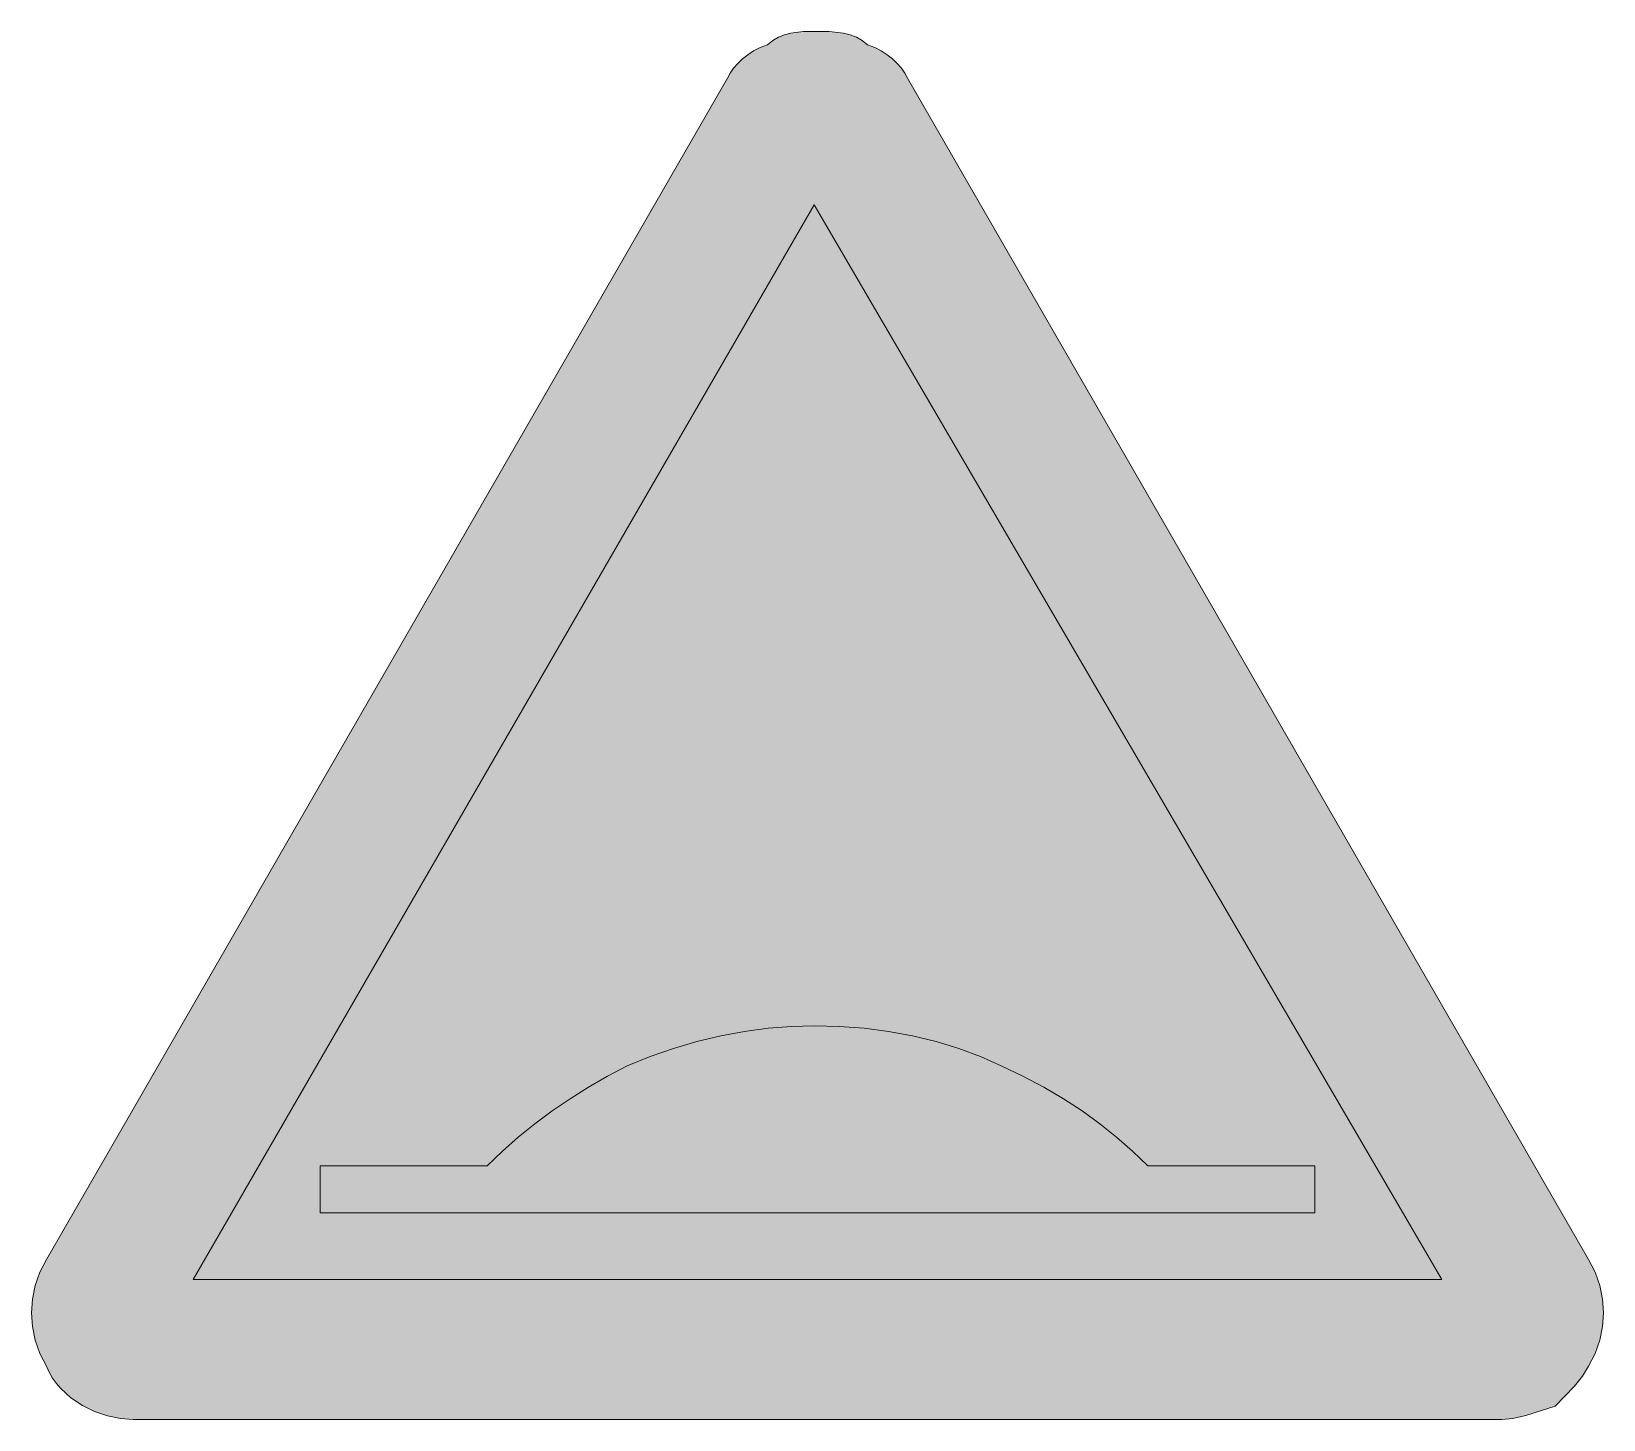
# Model space of a CAD drawing. Header units: metres. Extents: x 143 to 425, y 11 to 260.
import ezdxf

# ---------------------------------------------------------------- set-up
doc = ezdxf.new("R2010")
doc.units = ezdxf.units.M
for name, color, linetype, true_color in [('FILL_BLACK_000000', 7, 'Continuous', 0x000000), ('FILL_RED_FF0000', 7, 'Continuous', 0xff0000), ('FILL_WHITE_FFFFFF', 7, 'Continuous', 0xffffff)]:
    doc.layers.add(name, color=color, linetype=linetype, true_color=true_color)

msp = doc.modelspace()

# ---------------------------------------------------------------- hatches: boundary and pattern name
at = {"layer": 'FILL_BLACK_000000', "true_color": 0x000000}
h = msp.add_hatch(color=7, dxfattribs=at)
h.dxf.hatch_style = 1
h.paths.add_polyline_path([(373.35, 56.4), (373.35, 48), (194.55, 48), (194.55, 56.4), (224.55, 56.4), (227.31, 59.04), (230.17, 61.57), (233.16, 63.99), (236.25, 66.3), (239.46, 68.49), (242.77, 70.57), (246.21, 72.54), (249.75, 74.4), (253.85, 76.09), (258.04, 77.55), (262.28, 78.79), (266.55, 79.8), (270.82, 80.59), (275.06, 81.15), (279.25, 81.49), (283.35, 81.6), (287.85, 81.49), (292.31, 81.15), (296.72, 80.59), (301.05, 79.8), (305.26, 78.79), (309.34, 77.55), (313.24, 76.09), (316.95, 74.4), (320.89, 72.54), (324.62, 70.57), (328.15, 68.49), (331.5, 66.3), (334.68, 63.99), (337.71, 61.57), (340.59, 59.04), (343.35, 56.4), (373.35, 56.4)])
at = {"layer": 'FILL_RED_FF0000', "true_color": 0xff0000}
h = msp.add_hatch(color=7, dxfattribs=at)
h.dxf.hatch_style = 1
h.paths.add_polyline_path([(267.75, 252), (268.26, 252.9), (268.87, 253.78), (269.61, 254.64), (270.45, 255.45), (271.41, 256.21), (272.47, 256.89), (273.66, 257.5), (274.95, 258), (275.9, 258.79), (276.94, 259.39), (278.03, 259.81), (279.15, 260.1), (281.36, 260.36), (283.35, 260.4), (286.03, 260.36), (288.6, 260.1), (289.81, 259.81), (290.94, 259.39), (292, 258.79), (292.95, 258), (294.24, 257.5), (295.42, 256.89), (296.49, 256.21), (297.45, 255.45), (298.29, 254.64), (299.02, 253.78), (299.64, 252.9), (300.15, 252), (422.55, 39.6), (423.73, 37.3), (424.57, 34.91), (425.08, 32.47), (425.25, 30), (425.08, 27.53), (424.57, 25.09), (423.73, 22.7), (422.55, 20.4), (421.44, 18.6), (420, 16.8), (416.55, 13.2), (411.3, 11.55), (408.96, 11.01), (406.95, 10.8), (160.95, 10.8), (158.66, 10.97), (156.32, 11.46), (154.01, 12.26), (151.8, 13.35), (149.76, 14.73), (147.96, 16.37), (147.17, 17.29), (146.46, 18.26), (145.85, 19.3), (145.35, 20.4), (144.17, 22.7), (143.32, 25.09), (142.82, 27.53), (142.65, 30), (142.82, 32.47), (143.32, 34.91), (144.17, 37.3), (145.35, 39.6), (267.75, 252)])
at = {"layer": 'FILL_WHITE_FFFFFF', "true_color": 0xffffff}
h = msp.add_hatch(color=7, dxfattribs=at)
h.dxf.hatch_style = 1
h.paths.add_polyline_path([(171.75, 36), (283.35, 229.2), (396.15, 36), (171.75, 36)])

# ---------------------------------------------------------------- linework, layer by layer
at = {"layer": 'FILL_BLACK_000000', "lineweight": 0, "true_color": 0x000000}
msp.add_lwpolyline([(373.35, 56.4), (373.35, 48), (194.55, 48), (194.55, 56.4), (224.55, 56.4), (227.31, 59.04), (230.17, 61.57), (233.16, 63.99), (236.25, 66.3), (239.46, 68.49), (242.77, 70.57), (246.21, 72.54), (249.75, 74.4), (253.85, 76.09), (258.04, 77.55), (262.28, 78.79), (266.55, 79.8), (270.82, 80.59), (275.06, 81.15), (279.25, 81.49), (283.35, 81.6), (287.85, 81.49), (292.31, 81.15), (296.72, 80.59), (301.05, 79.8), (305.26, 78.79), (309.34, 77.55), (313.24, 76.09), (316.95, 74.4), (320.89, 72.54), (324.62, 70.57), (328.15, 68.49), (331.5, 66.3), (334.68, 63.99), (337.71, 61.57), (340.59, 59.04), (343.35, 56.4)], close=True, dxfattribs=at)
at = {"layer": 'FILL_RED_FF0000', "lineweight": 0, "true_color": 0xff0000}
msp.add_lwpolyline([(267.75, 252), (268.26, 252.9), (268.87, 253.78), (269.61, 254.64), (270.45, 255.45), (271.41, 256.21), (272.47, 256.89), (273.66, 257.5), (274.95, 258), (275.9, 258.79), (276.94, 259.39), (278.03, 259.81), (279.15, 260.1), (281.36, 260.36), (283.35, 260.4), (286.03, 260.36), (288.6, 260.1), (289.81, 259.81), (290.94, 259.39), (292, 258.79), (292.95, 258), (294.24, 257.5), (295.42, 256.89), (296.49, 256.21), (297.45, 255.45), (298.29, 254.64), (299.02, 253.78), (299.64, 252.9), (300.15, 252), (422.55, 39.6), (423.73, 37.3), (424.57, 34.91), (425.08, 32.47), (425.25, 30), (425.08, 27.53), (424.57, 25.09), (423.73, 22.7), (422.55, 20.4), (421.44, 18.6), (420, 16.8), (416.55, 13.2), (411.3, 11.55), (408.96, 11.01), (406.95, 10.8), (160.95, 10.8), (158.66, 10.97), (156.32, 11.46), (154.01, 12.26), (151.8, 13.35), (149.76, 14.73), (147.96, 16.37), (147.17, 17.29), (146.46, 18.26), (145.85, 19.3), (145.35, 20.4), (144.17, 22.7), (143.32, 25.09), (142.82, 27.53), (142.65, 30), (142.82, 32.47), (143.32, 34.91), (144.17, 37.3), (145.35, 39.6)], close=True, dxfattribs=at)
at = {"layer": 'FILL_WHITE_FFFFFF', "lineweight": 0, "true_color": 0xff0000}
msp.add_lwpolyline([(171.75, 36), (283.35, 229.2), (396.15, 36)], close=True, dxfattribs=at)

doc.saveas('drawing.dxf')
